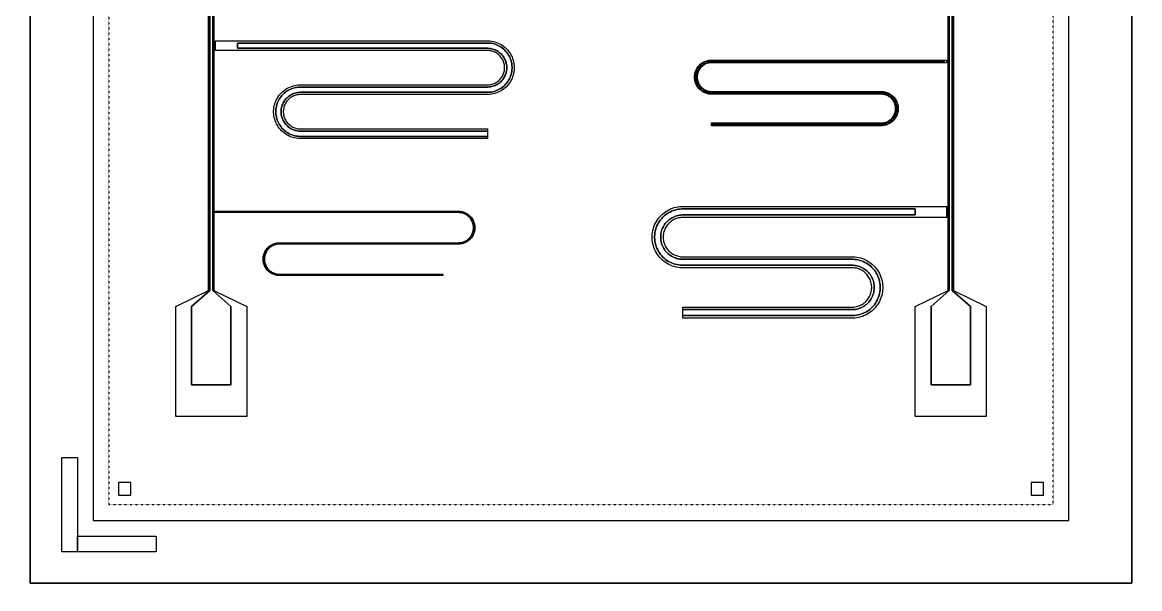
# Model space of a CAD drawing. Extents: x -50000 to 50000, y -50000 to 50000.
# Drawn here: x -14350 to -7250, y -14334 to -10734 of the extents above; entities that cross this region are included whole.
import ezdxf

# ---------------------------------------------------------------- set-up
doc = ezdxf.new("R2010")
doc.units = 0
doc.linetypes.add('DOT', pattern=[0.2, 0, -0.2])
for name, color, linetype in [('DICEGRID', 3, 'CONTINUOUS'), ('FRAME', 8, 'CONTINUOUS'), ('MARKERS', 2, 'CONTINUOUS'), ('XOR', 1, 'CONTINUOUS')]:
    doc.layers.add(name, color=color, linetype=linetype)

# ---------------------------------------------------------------- blocks, each defined once
blk = doc.blocks.new('CHIP_XOR')
at = {"layer": 'chipBorder'}
blk.add_lwpolyline([(0, 0), (0, 7000), (7000, 7000), (7000, 0), (0, 0)], close=True, dxfattribs=at)
at = {"layer": 'DICEGRID'}
blk.add_lwpolyline([(400, 400), (6600, 400), (6600, 6600), (400, 6600)], close=True, dxfattribs=at)
at = {"layer": 'FRAME'}
blk.add_lwpolyline([(0, 0), (7000, 0), (7000, 7000), (0, 7000)], close=True, dxfattribs=at)
at = {"layer": 'FRAME', "linetype": 'DOT'}
blk.add_lwpolyline([(500, 500), (6500, 500), (6500, 6500), (500, 6500)], close=True, dxfattribs=at)
at = {"layer": 'MARKERS'}
for points in [[(560, 560), (640, 560), (640, 640), (560, 640)], [(6360, 560), (6440, 560), (6440, 640), (6360, 640)]]:
    blk.add_lwpolyline(points, close=True, dxfattribs=at)
at = {"layer": 'mask'}
for points in [[(200, 200), (200, 800), (300, 800), (300, 200), (200, 200)], [(300, 200), (300, 300), (800, 300), (800, 200), (300, 200)]]:
    blk.add_lwpolyline(points, close=True, dxfattribs=at)
at = {"layer": 'photolayer'}
for points in [[(5859.56, 5660.652), (5859.56, 1860.652), (5975.5, 1760.652), (5975.5, 1260.652), (5724.5, 1260.652), (5724.5, 1760.652), (5840.44, 1860.652), (5840.44, 5660.652)], [(1159.56, 5660.652), (1159.56, 1860.652), (1275.5, 1760.652), (1275.5, 1260.652), (1024.5, 1260.652), (1024.5, 1260.652), (1024.5, 1760.652), (1140.44, 1860.652), (1140.44, 5660.652)]]:
    blk.add_lwpolyline(points, dxfattribs=at)
for points in [[(1712.635, 2841.065), (1702.803, 2841.684), (1693.03, 2842.919), (1683.354, 2844.764), (1673.812, 2847.214), (1664.443, 2850.258), (1655.284, 2853.885), (1646.371, 2858.079), (1637.739, 2862.825), (1629.421, 2868.103), (1621.452, 2873.893), (1613.861, 2880.172), (1606.68, 2886.916), (1599.937, 2894.097), (1593.658, 2901.687), (1587.868, 2909.657), (1582.589, 2917.974), (1577.844, 2926.606), (1573.649, 2935.52), (1570.023, 2944.679), (1566.979, 2954.047), (1564.529, 2963.589), (1562.683, 2973.265), (1561.449, 2983.038), (1560.83, 2992.87), (1560.83, 3002.721), (1561.449, 3012.552), (1562.683, 3022.325), (1564.529, 3032.002), (1566.979, 3041.543), (1570.023, 3050.912), (1573.649, 3060.071), (1577.844, 3068.984), (1582.589, 3077.617), (1587.868, 3085.934), (1593.658, 3093.904), (1599.937, 3101.494), (1606.68, 3108.675), (1613.861, 3115.418), (1621.452, 3121.697), (1629.421, 3127.488), (1637.739, 3132.766), (1646.371, 3137.512), (1655.284, 3141.706), (1664.443, 3145.332), (1673.812, 3148.376), (1683.354, 3150.826), (1693.03, 3152.672), (1702.803, 3153.907), (1712.635, 3154.525), (2908.885, 3154.525), (2916.618, 3155.012), (2924.305, 3155.983), (2931.915, 3157.435), (2939.42, 3159.361), (2946.788, 3161.756), (2953.992, 3164.608), (2961.002, 3167.907), (2967.792, 3171.639), (2974.334, 3175.791), (2980.602, 3180.345), (2986.572, 3185.283), (2992.219, 3190.587), (2997.523, 3196.235), (3002.462, 3202.205), (3007.016, 3208.473), (3011.167, 3215.015), (3014.9, 3221.804), (3018.199, 3228.815), (3021.051, 3236.018), (3023.445, 3243.387), (3025.372, 3250.892), (3026.824, 3258.502), (3027.795, 3266.189), (3028.281, 3273.921), (3028.281, 3281.669), (3027.795, 3289.402), (3026.824, 3297.089), (3025.372, 3304.699), (3023.445, 3312.204), (3021.051, 3319.572), (3018.199, 3326.776), (3014.9, 3333.786), (3011.167, 3340.576), (3007.016, 3347.118), (3002.462, 3353.386), (2997.523, 3359.355), (2992.219, 3365.003), (2986.572, 3370.307), (2980.602, 3375.246), (2974.334, 3379.8), (2967.792, 3383.951), (2961.002, 3387.684), (2953.992, 3390.983), (2946.788, 3393.835), (2939.42, 3396.229), (2931.915, 3398.156), (2924.305, 3399.608), (2916.618, 3400.579), (2908.885, 3401.065), (1317.56, 3401.065), (1317.56, 3434.525), (2909.937, 3434.525), (2919.768, 3433.907), (2929.541, 3432.672), (2939.218, 3430.826), (2948.759, 3428.376), (2958.128, 3425.332), (2967.287, 3421.706), (2976.2, 3417.512), (2984.833, 3412.766), (2993.15, 3407.488), (3001.12, 3401.697), (3008.71, 3395.418), (3015.891, 3388.675), (3022.634, 3381.494), (3028.913, 3373.904), (3034.704, 3365.934), (3039.982, 3357.617), (3044.728, 3348.984), (3048.922, 3340.071), (3052.548, 3330.912), (3055.592, 3321.543), (3058.042, 3312.002), (3059.888, 3302.325), (3061.123, 3292.552), (3061.741, 3282.721), (3061.741, 3272.87), (3061.123, 3263.038), (3059.888, 3253.265), (3058.042, 3243.589), (3055.592, 3234.047), (3052.548, 3224.679), (3048.922, 3215.52), (3044.728, 3206.606), (3039.982, 3197.974), (3034.704, 3189.657), (3028.913, 3181.687), (3022.634, 3174.097), (3015.891, 3166.916), (3008.71, 3160.172), (3001.12, 3153.893), (2993.15, 3148.103), (2984.833, 3142.825), (2976.2, 3138.079), (2967.287, 3133.885), (2958.128, 3130.258), (2948.759, 3127.214), (2939.218, 3124.764), (2929.541, 3122.919), (2919.768, 3121.684), (2909.937, 3121.065), (1713.686, 3121.065), (1705.954, 3120.579), (1698.267, 3119.608), (1690.656, 3118.156), (1683.152, 3116.229), (1675.783, 3113.835), (1668.579, 3110.983), (1661.569, 3107.684), (1654.779, 3103.951), (1648.238, 3099.8), (1641.97, 3095.246), (1636, 3090.307), (1630.352, 3085.003), (1625.048, 3079.355), (1620.11, 3073.386), (1615.555, 3067.118), (1611.404, 3060.576), (1607.671, 3053.786), (1604.373, 3046.776), (1601.52, 3039.572), (1599.126, 3032.204), (1597.199, 3024.699), (1595.748, 3017.089), (1594.776, 3009.402), (1594.29, 3001.669), (1594.29, 2993.921), (1594.776, 2986.189), (1595.748, 2978.502), (1597.199, 2970.892), (1599.126, 2963.387), (1601.52, 2956.018), (1604.373, 2948.815), (1607.671, 2941.804), (1611.404, 2935.015), (1615.555, 2928.473), (1620.11, 2922.205), (1625.048, 2916.235), (1630.352, 2910.587), (1636, 2905.283), (1641.97, 2900.345), (1648.238, 2895.791), (1654.779, 2891.639), (1661.569, 2887.907), (1668.579, 2884.608), (1675.783, 2881.756), (1683.152, 2879.361), (1690.656, 2877.435), (1698.267, 2875.983), (1705.954, 2875.012), (1713.686, 2874.525), (2905.011, 2874.525), (2905.011, 2841.065), (1712.635, 2841.065)], [(4329.88, 2913.035), (4329.88, 2922.555), (5410.433, 2922.555), (5416.407, 2922.931), (5422.346, 2923.681), (5428.226, 2924.803), (5434.024, 2926.292), (5439.717, 2928.142), (5445.283, 2930.345), (5450.699, 2932.894), (5455.945, 2935.778), (5460.999, 2938.985), (5465.842, 2942.504), (5470.454, 2946.319), (5474.818, 2950.417), (5478.916, 2954.781), (5482.732, 2959.393), (5486.25, 2964.236), (5489.458, 2969.29), (5492.341, 2974.536), (5494.89, 2979.952), (5497.094, 2985.518), (5498.944, 2991.211), (5500.432, 2997.009), (5501.554, 3002.889), (5502.304, 3008.828), (5502.68, 3014.802), (5502.68, 3020.788), (5502.304, 3026.763), (5501.554, 3032.701), (5500.432, 3038.582), (5498.944, 3044.38), (5497.094, 3050.073), (5494.89, 3055.638), (5492.341, 3061.055), (5489.458, 3066.3), (5486.25, 3071.355), (5482.732, 3076.197), (5478.916, 3080.81), (5474.818, 3085.173), (5470.454, 3089.271), (5465.842, 3093.087), (5460.999, 3096.605), (5455.945, 3099.813), (5450.699, 3102.697), (5445.283, 3105.245), (5439.717, 3107.449), (5434.024, 3109.299), (5428.226, 3110.788), (5422.346, 3111.909), (5416.407, 3112.659), (5410.433, 3113.035), (4326.587, 3113.035), (4320.016, 3113.449), (4313.483, 3114.274), (4307.016, 3115.508), (4300.638, 3117.145), (4294.376, 3119.18), (4288.254, 3121.604), (4282.296, 3124.407), (4276.526, 3127.579), (4270.967, 3131.108), (4265.64, 3134.978), (4260.566, 3139.175), (4255.766, 3143.682), (4251.259, 3148.482), (4247.062, 3153.555), (4243.192, 3158.882), (4239.664, 3164.442), (4236.492, 3170.212), (4233.688, 3176.17), (4231.264, 3182.292), (4229.229, 3188.554), (4227.592, 3194.931), (4226.358, 3201.399), (4225.533, 3207.932), (4225.12, 3214.503), (4225.12, 3221.088), (4225.533, 3227.659), (4226.358, 3234.191), (4227.592, 3240.659), (4229.229, 3247.037), (4231.264, 3253.299), (4233.688, 3259.421), (4236.492, 3265.379), (4239.664, 3271.149), (4243.192, 3276.708), (4247.062, 3282.035), (4251.259, 3287.109), (4255.766, 3291.908), (4260.566, 3296.416), (4265.64, 3300.613), (4270.967, 3304.483), (4276.526, 3308.011), (4282.296, 3311.183), (4288.254, 3313.987), (4294.376, 3316.411), (4300.638, 3318.445), (4307.016, 3320.083), (4313.483, 3321.317), (4320.016, 3322.142), (4326.587, 3322.555), (5807.44, 3322.555), (5807.44, 3313.035), (4326.886, 3313.035), (4320.912, 3312.659), (4314.973, 3311.909), (4309.093, 3310.788), (4303.295, 3309.299), (4297.602, 3307.449), (4292.036, 3305.245), (4286.62, 3302.697), (4281.374, 3299.813), (4276.32, 3296.605), (4271.477, 3293.087), (4266.865, 3289.271), (4262.501, 3285.173), (4258.404, 3280.81), (4254.588, 3276.197), (4251.069, 3271.355), (4247.862, 3266.3), (4244.978, 3261.055), (4242.429, 3255.638), (4240.226, 3250.073), (4238.376, 3244.38), (4236.887, 3238.582), (4235.766, 3232.701), (4235.015, 3226.763), (4234.64, 3220.788), (4234.64, 3214.802), (4235.015, 3208.828), (4235.766, 3202.889), (4236.887, 3197.009), (4238.376, 3191.211), (4240.226, 3185.518), (4242.429, 3179.952), (4244.978, 3174.536), (4247.862, 3169.29), (4251.069, 3164.236), (4254.588, 3159.393), (4258.404, 3154.781), (4262.501, 3150.417), (4266.865, 3146.319), (4271.477, 3142.504), (4276.32, 3138.985), (4281.374, 3135.778), (4286.62, 3132.894), (4292.036, 3130.345), (4297.602, 3128.142), (4303.295, 3126.292), (4309.093, 3124.803), (4314.973, 3123.681), (4320.912, 3122.931), (4326.886, 3122.555), (5410.732, 3122.555), (5417.304, 3122.142), (5423.836, 3121.317), (5430.304, 3120.083), (5436.682, 3118.445), (5442.944, 3116.411), (5449.066, 3113.987), (5455.024, 3111.183), (5460.794, 3108.011), (5466.353, 3104.483), (5471.68, 3100.613), (5476.753, 3096.416), (5481.553, 3091.908), (5486.06, 3087.109), (5490.258, 3082.035), (5494.128, 3076.708), (5497.656, 3071.149), (5500.828, 3065.379), (5503.631, 3059.421), (5506.055, 3053.299), (5508.09, 3047.037), (5509.728, 3040.659), (5510.961, 3034.191), (5511.787, 3027.659), (5512.2, 3021.088), (5512.2, 3014.503), (5511.787, 3007.932), (5510.961, 3001.399), (5509.728, 2994.931), (5508.09, 2988.554), (5506.055, 2982.292), (5503.631, 2976.17), (5500.828, 2970.212), (5497.656, 2964.442), (5494.128, 2958.882), (5490.258, 2953.555), (5486.06, 2948.482), (5481.553, 2943.682), (5476.753, 2939.175), (5471.68, 2934.978), (5466.353, 2931.108), (5460.794, 2927.579), (5455.024, 2924.407), (5449.066, 2921.604), (5442.944, 2919.18), (5436.682, 2917.145), (5430.304, 2915.508), (5423.836, 2914.274), (5417.304, 2913.449), (5410.732, 2913.035), (4329.88, 2913.035)], [(1581.103, 1958.272), (1574.68, 1958.677), (1568.296, 1959.483), (1561.975, 1960.689), (1555.743, 1962.289), (1549.623, 1964.278), (1543.64, 1966.646), (1537.818, 1969.386), (1532.179, 1972.486), (1526.745, 1975.934), (1521.54, 1979.716), (1516.581, 1983.818), (1511.891, 1988.223), (1507.486, 1992.914), (1503.384, 1997.872), (1499.602, 2003.078), (1496.154, 2008.511), (1493.054, 2014.15), (1490.314, 2019.972), (1487.945, 2025.955), (1485.957, 2032.075), (1484.356, 2038.308), (1483.151, 2044.629), (1482.344, 2051.013), (1481.94, 2057.435), (1481.94, 2063.87), (1482.344, 2070.292), (1483.151, 2076.676), (1484.356, 2082.997), (1485.957, 2089.23), (1487.945, 2095.35), (1490.314, 2101.333), (1493.054, 2107.155), (1496.154, 2112.794), (1499.602, 2118.227), (1503.384, 2123.433), (1507.486, 2128.391), (1511.891, 2133.082), (1516.581, 2137.487), (1521.54, 2141.588), (1526.745, 2145.371), (1532.179, 2148.819), (1537.818, 2151.919), (1543.64, 2154.659), (1549.623, 2157.027), (1555.743, 2159.016), (1561.975, 2160.616), (1568.296, 2161.822), (1574.68, 2162.628), (1581.103, 2163.032), (2724.282, 2163.032), (2730.405, 2163.418), (2736.492, 2164.187), (2742.519, 2165.336), (2748.462, 2166.862), (2754.298, 2168.758), (2760.003, 2171.017), (2765.554, 2173.629), (2770.931, 2176.585), (2776.111, 2179.873), (2781.075, 2183.479), (2785.803, 2187.39), (2790.276, 2191.591), (2794.476, 2196.063), (2798.387, 2200.791), (2801.993, 2205.755), (2805.281, 2210.935), (2808.237, 2216.312), (2810.849, 2221.864), (2813.108, 2227.569), (2815.004, 2233.404), (2816.53, 2239.347), (2817.68, 2245.374), (2818.449, 2251.461), (2818.834, 2257.585), (2818.834, 2263.72), (2818.449, 2269.844), (2817.68, 2275.931), (2816.53, 2281.958), (2815.004, 2287.901), (2813.108, 2293.736), (2810.849, 2299.441), (2808.237, 2304.993), (2805.281, 2310.37), (2801.993, 2315.55), (2798.387, 2320.514), (2794.476, 2325.242), (2790.276, 2329.714), (2785.803, 2333.914), (2781.075, 2337.825), (2776.111, 2341.432), (2770.931, 2344.72), (2765.554, 2347.675), (2760.003, 2350.288), (2754.298, 2352.547), (2748.462, 2354.443), (2742.519, 2355.968), (2736.492, 2357.118), (2730.405, 2357.887), (2724.282, 2358.272), (1179.56, 2358.272), (1179.56, 2363.032), (2724.431, 2363.032), (2730.853, 2362.628), (2737.237, 2361.822), (2743.558, 2360.616), (2749.791, 2359.016), (2755.911, 2357.027), (2761.894, 2354.659), (2767.716, 2351.919), (2773.355, 2348.819), (2778.788, 2345.371), (2783.994, 2341.588), (2788.952, 2337.487), (2793.643, 2333.082), (2798.048, 2328.391), (2802.15, 2323.433), (2805.932, 2318.227), (2809.38, 2312.794), (2812.48, 2307.155), (2815.22, 2301.333), (2817.589, 2295.35), (2819.577, 2289.23), (2821.178, 2282.997), (2822.383, 2276.676), (2823.19, 2270.292), (2823.594, 2263.87), (2823.594, 2257.435), (2823.19, 2251.013), (2822.383, 2244.629), (2821.178, 2238.308), (2819.577, 2232.075), (2817.589, 2225.955), (2815.22, 2219.972), (2812.48, 2214.15), (2809.38, 2208.511), (2805.932, 2203.078), (2802.15, 2197.872), (2798.048, 2192.914), (2793.643, 2188.223), (2788.952, 2183.818), (2783.994, 2179.716), (2778.788, 2175.934), (2773.355, 2172.486), (2767.716, 2169.386), (2761.894, 2166.646), (2755.911, 2164.278), (2749.791, 2162.289), (2743.558, 2160.689), (2737.237, 2159.483), (2730.853, 2158.677), (2724.431, 2158.272), (1581.252, 2158.272), (1575.129, 2157.887), (1569.041, 2157.118), (1563.014, 2155.968), (1557.071, 2154.443), (1551.236, 2152.547), (1545.531, 2150.288), (1539.98, 2147.675), (1534.603, 2144.72), (1529.422, 2141.432), (1524.458, 2137.825), (1519.731, 2133.914), (1515.258, 2129.714), (1511.058, 2125.242), (1507.147, 2120.514), (1503.541, 2115.55), (1500.253, 2110.37), (1497.297, 2104.993), (1494.685, 2099.441), (1492.426, 2093.736), (1490.53, 2087.901), (1489.004, 2081.958), (1487.854, 2075.931), (1487.085, 2069.844), (1486.7, 2063.72), (1486.7, 2057.585), (1487.085, 2051.461), (1487.854, 2045.374), (1489.004, 2039.347), (1490.53, 2033.404), (1492.426, 2027.569), (1494.685, 2021.864), (1497.297, 2016.312), (1500.253, 2010.935), (1503.541, 2005.755), (1507.147, 2000.791), (1511.058, 1996.063), (1515.258, 1991.591), (1519.731, 1987.39), (1524.458, 1983.479), (1529.422, 1979.873), (1534.603, 1976.585), (1539.98, 1973.629), (1545.531, 1971.017), (1551.236, 1968.758), (1557.071, 1966.862), (1563.014, 1965.336), (1569.041, 1964.187), (1575.129, 1963.418), (1581.252, 1963.032), (2621.214, 1963.032), (2621.214, 1958.272), (1581.103, 1958.272)], [(4147.21, 1701.532), (4147.21, 1739.772), (5226.867, 1739.772), (5235.705, 1740.328), (5244.489, 1741.438), (5253.187, 1743.097), (5261.764, 1745.3), (5270.185, 1748.036), (5278.418, 1751.295), (5286.43, 1755.065), (5294.189, 1759.331), (5301.665, 1764.076), (5308.829, 1769.28), (5315.652, 1774.925), (5322.106, 1780.986), (5328.168, 1787.441), (5333.812, 1794.263), (5339.017, 1801.427), (5343.761, 1808.903), (5348.027, 1816.663), (5351.797, 1824.675), (5355.057, 1832.908), (5357.793, 1841.329), (5359.995, 1849.905), (5361.654, 1858.603), (5362.764, 1867.388), (5363.32, 1876.225), (5363.32, 1885.08), (5362.764, 1893.917), (5361.654, 1902.702), (5359.995, 1911.4), (5357.793, 1919.976), (5355.057, 1928.397), (5351.797, 1936.63), (5348.027, 1944.642), (5343.761, 1952.402), (5339.017, 1959.878), (5333.812, 1967.041), (5328.168, 1973.864), (5322.106, 1980.319), (5315.652, 1986.38), (5308.829, 1992.024), (5301.665, 1997.229), (5294.189, 2001.974), (5286.43, 2006.239), (5278.418, 2010.01), (5270.185, 2013.269), (5261.764, 2016.005), (5253.187, 2018.207), (5244.489, 2019.867), (5235.705, 2020.976), (5226.867, 2021.532), (4141.581, 2021.532), (4130.345, 2022.239), (4119.176, 2023.65), (4108.117, 2025.76), (4097.212, 2028.56), (4086.505, 2032.039), (4076.038, 2036.183), (4065.851, 2040.977), (4055.985, 2046.4), (4046.48, 2052.433), (4037.372, 2059.05), (4028.697, 2066.226), (4020.49, 2073.933), (4012.784, 2082.14), (4005.607, 2090.814), (3998.99, 2099.922), (3992.958, 2109.428), (3987.534, 2119.294), (3982.741, 2129.48), (3978.596, 2139.948), (3975.117, 2150.655), (3972.317, 2161.559), (3970.208, 2172.618), (3968.797, 2183.787), (3968.09, 2195.023), (3968.09, 2206.282), (3968.797, 2217.517), (3970.208, 2228.687), (3972.317, 2239.746), (3975.117, 2250.65), (3978.596, 2261.357), (3982.741, 2271.825), (3987.534, 2282.011), (3992.958, 2291.877), (3998.99, 2301.383), (4005.607, 2310.491), (4012.784, 2319.165), (4020.49, 2327.372), (4028.697, 2335.079), (4037.372, 2342.255), (4046.48, 2348.872), (4055.985, 2354.905), (4065.851, 2360.328), (4076.038, 2365.122), (4086.505, 2369.266), (4097.212, 2372.745), (4108.117, 2375.545), (4119.176, 2377.655), (4130.345, 2379.066), (4141.581, 2379.772), (5622.44, 2379.772), (5622.44, 2341.532), (4142.783, 2341.532), (4133.945, 2340.976), (4125.161, 2339.867), (4116.463, 2338.207), (4107.886, 2336.005), (4099.465, 2333.269), (4091.232, 2330.01), (4083.22, 2326.239), (4075.461, 2321.974), (4067.984, 2317.229), (4060.821, 2312.024), (4053.998, 2306.38), (4047.544, 2300.319), (4041.482, 2293.864), (4035.838, 2287.041), (4030.633, 2279.878), (4025.889, 2272.402), (4021.623, 2264.642), (4017.853, 2256.63), (4014.593, 2248.397), (4011.857, 2239.976), (4009.655, 2231.4), (4007.996, 2222.702), (4006.886, 2213.917), (4006.33, 2205.08), (4006.33, 2196.225), (4006.886, 2187.388), (4007.996, 2178.603), (4009.655, 2169.905), (4011.857, 2161.329), (4014.593, 2152.908), (4017.853, 2144.675), (4021.623, 2136.663), (4025.889, 2128.903), (4030.633, 2121.427), (4035.838, 2114.263), (4041.482, 2107.441), (4047.544, 2100.986), (4053.998, 2094.925), (4060.821, 2089.28), (4067.984, 2084.076), (4075.461, 2079.331), (4083.22, 2075.065), (4091.232, 2071.295), (4099.465, 2068.036), (4107.886, 2065.3), (4116.463, 2063.097), (4125.161, 2061.438), (4133.945, 2060.328), (4142.783, 2059.772), (5228.069, 2059.772), (5239.305, 2059.066), (5250.474, 2057.655), (5261.533, 2055.545), (5272.438, 2052.745), (5283.145, 2049.266), (5293.612, 2045.122), (5303.799, 2040.328), (5313.665, 2034.905), (5323.17, 2028.872), (5332.278, 2022.255), (5340.953, 2015.079), (5349.159, 2007.372), (5356.866, 1999.165), (5364.042, 1990.491), (5370.66, 1981.383), (5376.692, 1971.877), (5382.116, 1962.011), (5386.909, 1951.825), (5391.054, 1941.357), (5394.533, 1930.65), (5397.333, 1919.746), (5399.442, 1908.687), (5400.853, 1897.517), (5401.56, 1886.282), (5401.56, 1875.023), (5400.853, 1863.787), (5399.442, 1852.618), (5397.333, 1841.559), (5394.533, 1830.655), (5391.054, 1819.948), (5386.909, 1809.48), (5382.116, 1799.294), (5376.692, 1789.428), (5370.66, 1779.922), (5364.042, 1770.814), (5356.866, 1762.14), (5349.159, 1753.933), (5340.953, 1746.226), (5332.278, 1739.05), (5323.17, 1732.433), (5313.665, 1726.4), (5303.799, 1720.977), (5293.612, 1716.183), (5283.145, 1712.039), (5272.438, 1708.56), (5261.533, 1705.76), (5250.474, 1703.65), (5239.305, 1702.239), (5228.069, 1701.532), (4147.21, 1701.532)]]:
    blk.add_lwpolyline(points, close=True, dxfattribs=at)
at = {"layer": 'XOR'}
for points in [[(1140.44, 5660.652), (1140.44, 1860.652), (1024.5, 1760.652), (1024.5, 1260.652), (1275.5, 1260.652), (1275.5, 1760.652), (1159.56, 1860.652), (1159.56, 5660.652)], [(5840.44, 5660.652), (5840.44, 1860.652), (5724.5, 1760.652), (5724.5, 1260.652), (5975.5, 1260.652), (5975.5, 1760.652), (5859.56, 1860.652), (5859.56, 5660.652)], [(5867.56, 5664.205), (5867.56, 1860.652), (6075.5, 1760.652), (6075.5, 1060.652), (5624.5, 1060.652), (5624.5, 1760.652), (5832.44, 1860.652), (5832.44, 5663.144)], [(1167.56, 5663.144), (1167.56, 1860.652), (1375.5, 1760.652), (1375.5, 1060.652), (924.5, 1060.652), (924.5, 1060.652), (924.5, 1760.652), (1132.44, 1860.652), (1132.44, 5664.205)]]:
    blk.add_lwpolyline(points, dxfattribs=at)
for points in [[(1712.195, 2827.065), (1701.485, 2827.739), (1690.839, 2829.084), (1680.298, 2831.095), (1669.904, 2833.763), (1659.699, 2837.079), (1649.721, 2841.03), (1640.012, 2845.599), (1630.608, 2850.768), (1621.548, 2856.518), (1612.867, 2862.826), (1604.598, 2869.666), (1596.776, 2877.011), (1589.43, 2884.834), (1582.59, 2893.102), (1576.283, 2901.783), (1570.533, 2910.844), (1565.363, 2920.247), (1560.794, 2929.957), (1556.844, 2939.934), (1553.528, 2950.14), (1550.859, 2960.533), (1548.849, 2971.074), (1547.504, 2981.72), (1546.83, 2992.43), (1546.83, 3003.161), (1547.504, 3013.87), (1548.849, 3024.517), (1550.859, 3035.057), (1553.528, 3045.451), (1556.844, 3055.657), (1560.794, 3065.634), (1565.363, 3075.343), (1570.533, 3084.747), (1576.283, 3093.807), (1582.59, 3102.489), (1589.43, 3110.757), (1596.776, 3118.579), (1604.598, 3125.925), (1612.867, 3132.765), (1621.548, 3139.073), (1630.608, 3144.822), (1640.012, 3149.992), (1649.721, 3154.561), (1659.699, 3158.511), (1669.904, 3161.827), (1680.298, 3164.496), (1690.839, 3166.507), (1701.485, 3167.852), (1712.195, 3168.525), (2908.445, 3168.525), (2915.3, 3168.957), (2922.113, 3169.817), (2928.86, 3171.104), (2935.512, 3172.812), (2942.044, 3174.935), (2948.429, 3177.463), (2954.643, 3180.387), (2960.662, 3183.696), (2966.461, 3187.376), (2972.017, 3191.412), (2977.309, 3195.79), (2982.315, 3200.492), (2987.016, 3205.498), (2991.394, 3210.79), (2995.431, 3216.346), (2999.111, 3222.145), (3002.42, 3228.163), (3005.344, 3234.378), (3007.872, 3240.763), (3009.994, 3247.295), (3011.702, 3253.947), (3012.989, 3260.693), (3013.85, 3267.507), (3014.281, 3274.361), (3014.281, 3281.229), (3013.85, 3288.084), (3012.989, 3294.897), (3011.702, 3301.644), (3009.994, 3308.296), (3007.872, 3314.827), (3005.344, 3321.213), (3002.42, 3327.427), (2999.111, 3333.446), (2995.431, 3339.244), (2991.394, 3344.801), (2987.016, 3350.093), (2982.315, 3355.099), (2977.309, 3359.8), (2972.017, 3364.178), (2966.461, 3368.215), (2960.662, 3371.895), (2954.643, 3375.204), (2948.429, 3378.128), (2942.044, 3380.656), (2935.512, 3382.778), (2928.86, 3384.486), (2922.113, 3385.773), (2915.3, 3386.634), (2908.445, 3387.065), (1177.56, 3387.065), (1177.56, 3448.525), (2910.377, 3448.525), (2921.086, 3447.852), (2931.733, 3446.507), (2942.273, 3444.496), (2952.667, 3441.827), (2962.873, 3438.511), (2972.85, 3434.561), (2982.559, 3429.992), (2991.963, 3424.822), (3001.023, 3419.073), (3009.705, 3412.765), (3017.973, 3405.925), (3025.795, 3398.579), (3033.141, 3390.757), (3039.981, 3382.489), (3046.289, 3373.807), (3052.038, 3364.747), (3057.208, 3355.343), (3061.777, 3345.634), (3065.727, 3335.657), (3069.043, 3325.451), (3071.712, 3315.057), (3073.723, 3304.517), (3075.068, 3293.87), (3075.741, 3283.161), (3075.741, 3272.43), (3075.068, 3261.72), (3073.723, 3251.074), (3071.712, 3240.533), (3069.043, 3230.14), (3065.727, 3219.934), (3061.777, 3209.957), (3057.208, 3200.247), (3052.038, 3190.844), (3046.289, 3181.783), (3039.981, 3173.102), (3033.141, 3164.834), (3025.795, 3157.011), (3017.973, 3149.666), (3009.705, 3142.826), (3001.023, 3136.518), (2991.963, 3130.768), (2982.559, 3125.599), (2972.85, 3121.03), (2962.873, 3117.079), (2952.667, 3113.763), (2942.273, 3111.095), (2931.733, 3109.084), (2921.086, 3107.739), (2910.377, 3107.065), (1714.126, 3107.065), (1707.272, 3106.634), (1700.458, 3105.773), (1693.712, 3104.486), (1687.06, 3102.778), (1680.528, 3100.656), (1674.142, 3098.128), (1667.928, 3095.204), (1661.91, 3091.895), (1656.111, 3088.215), (1650.555, 3084.178), (1645.263, 3079.8), (1640.256, 3075.099), (1635.555, 3070.093), (1631.177, 3064.801), (1627.14, 3059.244), (1623.46, 3053.446), (1620.152, 3047.427), (1617.227, 3041.213), (1614.699, 3034.827), (1612.577, 3028.296), (1610.869, 3021.644), (1609.582, 3014.897), (1608.721, 3008.084), (1608.29, 3001.229), (1608.29, 2994.361), (1608.721, 2987.507), (1609.582, 2980.693), (1610.869, 2973.947), (1612.577, 2967.295), (1614.699, 2960.763), (1617.227, 2954.378), (1620.152, 2948.163), (1623.46, 2942.145), (1627.14, 2936.346), (1631.177, 2930.79), (1635.555, 2925.498), (1640.256, 2920.492), (1645.263, 2915.79), (1650.555, 2911.412), (1656.111, 2907.376), (1661.91, 2903.696), (1667.928, 2900.387), (1674.142, 2897.463), (1680.528, 2894.935), (1687.06, 2892.812), (1693.712, 2891.104), (1700.458, 2889.817), (1707.272, 2888.957), (1714.126, 2888.525), (2905.011, 2888.525), (2905.011, 2874.525), (1713.686, 2874.525), (1705.954, 2875.012), (1698.267, 2875.983), (1690.656, 2877.435), (1683.152, 2879.361), (1675.783, 2881.756), (1668.579, 2884.608), (1661.569, 2887.907), (1654.779, 2891.639), (1648.238, 2895.791), (1641.97, 2900.345), (1636, 2905.283), (1630.352, 2910.587), (1625.048, 2916.235), (1620.11, 2922.205), (1615.555, 2928.473), (1611.404, 2935.015), (1607.671, 2941.804), (1604.373, 2948.815), (1601.52, 2956.018), (1599.126, 2963.387), (1597.199, 2970.892), (1595.748, 2978.502), (1594.776, 2986.189), (1594.29, 2993.921), (1594.29, 3001.669), (1594.776, 3009.402), (1595.748, 3017.089), (1597.199, 3024.699), (1599.126, 3032.204), (1601.52, 3039.572), (1604.373, 3046.776), (1607.671, 3053.786), (1611.404, 3060.576), (1615.555, 3067.118), (1620.11, 3073.386), (1625.048, 3079.355), (1630.352, 3085.003), (1636, 3090.307), (1641.97, 3095.246), (1648.238, 3099.8), (1654.779, 3103.951), (1661.569, 3107.684), (1668.579, 3110.983), (1675.783, 3113.835), (1683.152, 3116.229), (1690.656, 3118.156), (1698.267, 3119.608), (1705.954, 3120.579), (1713.686, 3121.065), (2909.937, 3121.065), (2919.768, 3121.684), (2929.541, 3122.919), (2939.218, 3124.764), (2948.759, 3127.214), (2958.128, 3130.258), (2967.287, 3133.885), (2976.2, 3138.079), (2984.833, 3142.825), (2993.15, 3148.103), (3001.12, 3153.893), (3008.71, 3160.172), (3015.891, 3166.916), (3022.634, 3174.097), (3028.913, 3181.687), (3034.704, 3189.657), (3039.982, 3197.974), (3044.728, 3206.606), (3048.922, 3215.52), (3052.548, 3224.679), (3055.592, 3234.047), (3058.042, 3243.589), (3059.888, 3253.265), (3061.123, 3263.038), (3061.741, 3272.87), (3061.741, 3282.721), (3061.123, 3292.552), (3059.888, 3302.325), (3058.042, 3312.002), (3055.592, 3321.543), (3052.548, 3330.912), (3048.922, 3340.071), (3044.728, 3348.984), (3039.982, 3357.617), (3034.704, 3365.934), (3028.913, 3373.904), (3022.634, 3381.494), (3015.891, 3388.675), (3008.71, 3395.418), (3001.12, 3401.697), (2993.15, 3407.488), (2984.833, 3412.766), (2976.2, 3417.512), (2967.287, 3421.706), (2958.128, 3425.332), (2948.759, 3428.376), (2939.218, 3430.826), (2929.541, 3432.672), (2919.768, 3433.907), (2909.937, 3434.525), (1317.56, 3434.525), (1317.56, 3401.065), (2908.885, 3401.065), (2916.618, 3400.579), (2924.305, 3399.608), (2931.915, 3398.156), (2939.42, 3396.229), (2946.788, 3393.835), (2953.992, 3390.983), (2961.002, 3387.684), (2967.792, 3383.951), (2974.334, 3379.8), (2980.602, 3375.246), (2986.572, 3370.307), (2992.219, 3365.003), (2997.523, 3359.355), (3002.462, 3353.386), (3007.016, 3347.118), (3011.167, 3340.576), (3014.9, 3333.786), (3018.199, 3326.776), (3021.051, 3319.572), (3023.445, 3312.204), (3025.372, 3304.699), (3026.824, 3297.089), (3027.795, 3289.402), (3028.281, 3281.669), (3028.281, 3273.921), (3027.795, 3266.189), (3026.824, 3258.502), (3025.372, 3250.892), (3023.445, 3243.387), (3021.051, 3236.018), (3018.199, 3228.815), (3014.9, 3221.804), (3011.167, 3215.015), (3007.016, 3208.473), (3002.462, 3202.205), (2997.523, 3196.235), (2992.219, 3190.587), (2986.572, 3185.283), (2980.602, 3180.345), (2974.334, 3175.791), (2967.792, 3171.639), (2961.002, 3167.907), (2953.992, 3164.608), (2946.788, 3161.756), (2939.42, 3159.361), (2931.915, 3157.435), (2924.305, 3155.983), (2916.618, 3155.012), (2908.885, 3154.525), (1712.635, 3154.525), (1702.803, 3153.907), (1693.03, 3152.672), (1683.354, 3150.826), (1673.812, 3148.376), (1664.443, 3145.332), (1655.284, 3141.706), (1646.371, 3137.512), (1637.739, 3132.766), (1629.421, 3127.488), (1621.452, 3121.697), (1613.861, 3115.418), (1606.68, 3108.675), (1599.937, 3101.494), (1593.658, 3093.904), (1587.868, 3085.934), (1582.589, 3077.617), (1577.844, 3068.984), (1573.649, 3060.071), (1570.023, 3050.912), (1566.979, 3041.543), (1564.529, 3032.002), (1562.683, 3022.325), (1561.449, 3012.552), (1560.83, 3002.721), (1560.83, 2992.87), (1561.449, 2983.038), (1562.683, 2973.265), (1564.529, 2963.589), (1566.979, 2954.047), (1570.023, 2944.679), (1573.649, 2935.52), (1577.844, 2926.606), (1582.589, 2917.974), (1587.868, 2909.657), (1593.658, 2901.687), (1599.937, 2894.097), (1606.68, 2886.916), (1613.861, 2880.172), (1621.452, 2873.893), (1629.421, 2868.103), (1637.739, 2862.825), (1646.371, 2858.079), (1655.284, 2853.885), (1664.443, 2850.258), (1673.812, 2847.214), (1683.354, 2844.764), (1693.03, 2842.919), (1702.803, 2841.684), (1712.635, 2841.065), (2905.011, 2841.065), (2905.011, 2827.065), (1712.195, 2827.065)], [(4329.88, 2909.035), (4329.88, 2913.035), (5410.732, 2913.035), (5417.304, 2913.449), (5423.836, 2914.274), (5430.304, 2915.508), (5436.682, 2917.145), (5442.944, 2919.18), (5449.066, 2921.604), (5455.024, 2924.407), (5460.794, 2927.579), (5466.353, 2931.108), (5471.68, 2934.978), (5476.753, 2939.175), (5481.553, 2943.682), (5486.06, 2948.482), (5490.258, 2953.555), (5494.128, 2958.882), (5497.656, 2964.442), (5500.828, 2970.212), (5503.631, 2976.17), (5506.055, 2982.292), (5508.09, 2988.554), (5509.728, 2994.931), (5510.961, 3001.399), (5511.787, 3007.932), (5512.2, 3014.503), (5512.2, 3021.088), (5511.787, 3027.659), (5510.961, 3034.191), (5509.728, 3040.659), (5508.09, 3047.037), (5506.055, 3053.299), (5503.631, 3059.421), (5500.828, 3065.379), (5497.656, 3071.149), (5494.128, 3076.708), (5490.258, 3082.035), (5486.06, 3087.109), (5481.553, 3091.908), (5476.753, 3096.416), (5471.68, 3100.613), (5466.353, 3104.483), (5460.794, 3108.011), (5455.024, 3111.183), (5449.066, 3113.987), (5442.944, 3116.411), (5436.682, 3118.445), (5430.304, 3120.083), (5423.836, 3121.317), (5417.304, 3122.142), (5410.732, 3122.555), (4326.886, 3122.555), (4320.912, 3122.931), (4314.973, 3123.681), (4309.093, 3124.803), (4303.295, 3126.292), (4297.602, 3128.142), (4292.036, 3130.345), (4286.62, 3132.894), (4281.374, 3135.778), (4276.32, 3138.985), (4271.477, 3142.504), (4266.865, 3146.319), (4262.501, 3150.417), (4258.404, 3154.781), (4254.588, 3159.393), (4251.069, 3164.236), (4247.862, 3169.29), (4244.978, 3174.536), (4242.429, 3179.952), (4240.226, 3185.518), (4238.376, 3191.211), (4236.887, 3197.009), (4235.766, 3202.889), (4235.015, 3208.828), (4234.64, 3214.802), (4234.64, 3220.788), (4235.015, 3226.763), (4235.766, 3232.701), (4236.887, 3238.582), (4238.376, 3244.38), (4240.226, 3250.073), (4242.429, 3255.638), (4244.978, 3261.055), (4247.862, 3266.3), (4251.069, 3271.355), (4254.588, 3276.197), (4258.404, 3280.81), (4262.501, 3285.173), (4266.865, 3289.271), (4271.477, 3293.087), (4276.32, 3296.605), (4281.374, 3299.813), (4286.62, 3302.697), (4292.036, 3305.245), (4297.602, 3307.449), (4303.295, 3309.299), (4309.093, 3310.788), (4314.973, 3311.909), (4320.912, 3312.659), (4326.886, 3313.035), (5807.44, 3313.035), (5807.44, 3322.555), (4326.587, 3322.555), (4320.016, 3322.142), (4313.483, 3321.317), (4307.016, 3320.083), (4300.638, 3318.445), (4294.376, 3316.411), (4288.254, 3313.987), (4282.296, 3311.183), (4276.526, 3308.011), (4270.967, 3304.483), (4265.64, 3300.613), (4260.566, 3296.416), (4255.766, 3291.908), (4251.259, 3287.109), (4247.062, 3282.035), (4243.192, 3276.708), (4239.664, 3271.149), (4236.492, 3265.379), (4233.688, 3259.421), (4231.264, 3253.299), (4229.229, 3247.037), (4227.592, 3240.659), (4226.358, 3234.191), (4225.533, 3227.659), (4225.12, 3221.088), (4225.12, 3214.503), (4225.533, 3207.932), (4226.358, 3201.399), (4227.592, 3194.931), (4229.229, 3188.554), (4231.264, 3182.292), (4233.688, 3176.17), (4236.492, 3170.212), (4239.664, 3164.442), (4243.192, 3158.882), (4247.062, 3153.555), (4251.259, 3148.482), (4255.766, 3143.682), (4260.566, 3139.175), (4265.64, 3134.978), (4270.967, 3131.108), (4276.526, 3127.579), (4282.296, 3124.407), (4288.254, 3121.604), (4294.376, 3119.18), (4300.638, 3117.145), (4307.016, 3115.508), (4313.483, 3114.274), (4320.016, 3113.449), (4326.587, 3113.035), (5410.433, 3113.035), (5416.407, 3112.659), (5422.346, 3111.909), (5428.226, 3110.788), (5434.024, 3109.299), (5439.717, 3107.449), (5445.283, 3105.245), (5450.699, 3102.697), (5455.945, 3099.813), (5460.999, 3096.605), (5465.842, 3093.087), (5470.454, 3089.271), (5474.818, 3085.173), (5478.916, 3080.81), (5482.732, 3076.197), (5486.25, 3071.355), (5489.458, 3066.3), (5492.341, 3061.055), (5494.89, 3055.638), (5497.094, 3050.073), (5498.944, 3044.38), (5500.432, 3038.582), (5501.554, 3032.701), (5502.304, 3026.763), (5502.68, 3020.788), (5502.68, 3014.802), (5502.304, 3008.828), (5501.554, 3002.889), (5500.432, 2997.009), (5498.944, 2991.211), (5497.094, 2985.518), (5494.89, 2979.952), (5492.341, 2974.536), (5489.458, 2969.29), (5486.25, 2964.236), (5482.732, 2959.393), (5478.916, 2954.781), (5474.818, 2950.417), (5470.454, 2946.319), (5465.842, 2942.504), (5460.999, 2938.985), (5455.945, 2935.778), (5450.699, 2932.894), (5445.283, 2930.345), (5439.717, 2928.142), (5434.024, 2926.292), (5428.226, 2924.803), (5422.346, 2923.681), (5416.407, 2922.931), (5410.433, 2922.555), (4329.88, 2922.555), (4329.88, 2926.555), (5410.307, 2926.555), (5416.031, 2926.915), (5421.72, 2927.634), (5427.353, 2928.709), (5432.908, 2930.135), (5438.362, 2931.907), (5443.694, 2934.018), (5448.883, 2936.46), (5453.908, 2939.222), (5458.75, 2942.295), (5463.389, 2945.666), (5467.808, 2949.321), (5471.988, 2953.247), (5475.914, 2957.427), (5479.569, 2961.846), (5482.94, 2966.486), (5486.013, 2971.327), (5488.776, 2976.353), (5491.217, 2981.542), (5493.328, 2986.874), (5495.1, 2992.328), (5496.527, 2997.882), (5497.601, 3003.515), (5498.32, 3009.205), (5498.68, 3014.928), (5498.68, 3020.663), (5498.32, 3026.386), (5497.601, 3032.075), (5496.527, 3037.709), (5495.1, 3043.263), (5493.328, 3048.717), (5491.217, 3054.049), (5488.776, 3059.238), (5486.013, 3064.263), (5482.94, 3069.105), (5479.569, 3073.745), (5475.914, 3078.163), (5471.988, 3082.344), (5467.808, 3086.269), (5463.389, 3089.925), (5458.75, 3093.295), (5453.908, 3096.368), (5448.883, 3099.131), (5443.694, 3101.573), (5438.362, 3103.684), (5432.908, 3105.456), (5427.353, 3106.882), (5421.72, 3107.956), (5416.031, 3108.675), (5410.307, 3109.035), (4326.462, 3109.035), (4319.639, 3109.465), (4312.857, 3110.321), (4306.143, 3111.602), (4299.521, 3113.302), (4293.02, 3115.415), (4286.664, 3117.931), (4280.479, 3120.842), (4274.489, 3124.135), (4268.717, 3127.798), (4263.187, 3131.816), (4257.92, 3136.173), (4252.937, 3140.852), (4248.257, 3145.836), (4243.9, 3151.103), (4239.882, 3156.633), (4236.219, 3162.405), (4232.926, 3168.395), (4230.015, 3174.58), (4227.499, 3180.936), (4225.386, 3187.437), (4223.686, 3194.058), (4222.405, 3200.773), (4221.549, 3207.555), (4221.12, 3214.377), (4221.12, 3221.213), (4221.549, 3228.036), (4222.405, 3234.818), (4223.686, 3241.532), (4225.386, 3248.153), (4227.499, 3254.655), (4230.015, 3261.01), (4232.926, 3267.196), (4236.219, 3273.186), (4239.882, 3278.958), (4243.9, 3284.488), (4248.257, 3289.755), (4252.937, 3294.738), (4257.92, 3299.418), (4263.187, 3303.775), (4268.717, 3307.793), (4274.489, 3311.456), (4280.479, 3314.749), (4286.664, 3317.66), (4293.02, 3320.176), (4299.521, 3322.288), (4306.143, 3323.988), (4312.857, 3325.269), (4319.639, 3326.126), (4326.462, 3326.555), (5822.44, 3326.555), (5822.44, 3309.035), (4327.012, 3309.035), (4321.289, 3308.675), (4315.599, 3307.956), (4309.966, 3306.882), (4304.412, 3305.456), (4298.958, 3303.684), (4293.626, 3301.573), (4288.437, 3299.131), (4283.412, 3296.368), (4278.57, 3293.295), (4273.93, 3289.925), (4269.512, 3286.269), (4265.331, 3282.344), (4261.406, 3278.163), (4257.75, 3273.745), (4254.379, 3269.105), (4251.307, 3264.263), (4248.544, 3259.238), (4246.102, 3254.049), (4243.991, 3248.717), (4242.219, 3243.263), (4240.793, 3237.709), (4239.718, 3232.075), (4239, 3226.386), (4238.64, 3220.663), (4238.64, 3214.928), (4239, 3209.205), (4239.718, 3203.515), (4240.793, 3197.882), (4242.219, 3192.328), (4243.991, 3186.874), (4246.102, 3181.542), (4248.544, 3176.353), (4251.307, 3171.327), (4254.379, 3166.486), (4257.75, 3161.846), (4261.406, 3157.427), (4265.331, 3153.247), (4269.512, 3149.321), (4273.93, 3145.666), (4278.57, 3142.295), (4283.412, 3139.222), (4288.437, 3136.46), (4293.626, 3134.018), (4298.958, 3131.907), (4304.412, 3130.135), (4309.966, 3128.709), (4315.599, 3127.634), (4321.289, 3126.915), (4327.012, 3126.555), (5410.858, 3126.555), (5417.68, 3126.126), (5424.462, 3125.269), (5431.177, 3123.988), (5437.798, 3122.288), (5444.299, 3120.176), (5450.655, 3117.66), (5456.84, 3114.749), (5462.831, 3111.456), (5468.602, 3107.793), (5474.133, 3103.775), (5479.4, 3099.418), (5484.383, 3094.738), (5489.062, 3089.755), (5493.42, 3084.488), (5497.438, 3078.958), (5501.101, 3073.186), (5504.394, 3067.196), (5507.304, 3061.01), (5509.821, 3054.655), (5511.933, 3048.153), (5513.633, 3041.532), (5514.914, 3034.818), (5515.771, 3028.036), (5516.2, 3021.213), (5516.2, 3014.377), (5515.771, 3007.555), (5514.914, 3000.773), (5513.633, 2994.058), (5511.933, 2987.437), (5509.821, 2980.936), (5507.304, 2974.58), (5504.394, 2968.395), (5501.101, 2962.405), (5497.438, 2956.633), (5493.42, 2951.103), (5489.062, 2945.836), (5484.383, 2940.852), (5479.4, 2936.173), (5474.133, 2931.816), (5468.602, 2927.798), (5462.831, 2924.135), (5456.84, 2920.842), (5450.655, 2917.931), (5444.299, 2915.415), (5437.798, 2913.302), (5431.177, 2911.602), (5424.462, 2910.321), (5417.68, 2909.465), (5410.858, 2909.035), (4329.88, 2909.035)], [(1581.04, 1956.272), (1574.492, 1956.684), (1567.983, 1957.507), (1561.539, 1958.736), (1555.185, 1960.368), (1548.945, 1962.395), (1542.845, 1964.81), (1536.909, 1967.603), (1531.16, 1970.764), (1525.621, 1974.279), (1520.313, 1978.135), (1515.258, 1982.317), (1510.476, 1986.808), (1505.985, 1991.591), (1501.803, 1996.646), (1497.947, 2001.953), (1494.431, 2007.492), (1491.271, 2013.242), (1488.477, 2019.178), (1486.062, 2025.278), (1484.035, 2031.517), (1482.404, 2037.871), (1481.174, 2044.316), (1480.352, 2050.825), (1479.94, 2057.372), (1479.94, 2063.933), (1480.352, 2070.48), (1481.174, 2076.989), (1482.404, 2083.433), (1484.035, 2089.788), (1486.062, 2096.027), (1488.477, 2102.127), (1491.271, 2108.063), (1494.431, 2113.812), (1497.947, 2119.352), (1501.803, 2124.659), (1505.985, 2129.714), (1510.476, 2134.497), (1515.258, 2138.988), (1520.313, 2143.17), (1525.621, 2147.026), (1531.16, 2150.541), (1536.909, 2153.702), (1542.845, 2156.495), (1548.945, 2158.91), (1555.185, 2160.937), (1561.539, 2162.569), (1567.983, 2163.798), (1574.492, 2164.621), (1581.04, 2165.032), (2724.219, 2165.032), (2730.217, 2165.41), (2736.179, 2166.163), (2742.083, 2167.289), (2747.904, 2168.784), (2753.62, 2170.641), (2759.208, 2172.853), (2764.646, 2175.412), (2769.912, 2178.308), (2774.987, 2181.528), (2779.849, 2185.061), (2784.48, 2188.891), (2788.861, 2193.006), (2792.975, 2197.387), (2796.806, 2202.017), (2800.338, 2206.88), (2803.559, 2211.954), (2806.454, 2217.22), (2809.013, 2222.658), (2811.225, 2228.246), (2813.082, 2233.962), (2814.577, 2239.783), (2815.703, 2245.687), (2816.456, 2251.649), (2816.834, 2257.647), (2816.834, 2263.657), (2816.456, 2269.656), (2815.703, 2275.618), (2814.577, 2281.522), (2813.082, 2287.343), (2811.225, 2293.059), (2809.013, 2298.646), (2806.454, 2304.084), (2803.559, 2309.351), (2800.338, 2314.425), (2796.806, 2319.288), (2792.975, 2323.918), (2788.861, 2328.299), (2784.48, 2332.413), (2779.849, 2336.244), (2774.987, 2339.777), (2769.912, 2342.997), (2764.646, 2345.893), (2759.208, 2348.451), (2753.62, 2350.664), (2747.904, 2352.521), (2742.083, 2354.016), (2736.179, 2355.142), (2730.217, 2355.895), (2724.219, 2356.272), (1177.56, 2356.272), (1177.56, 2365.032), (2724.494, 2365.032), (2731.042, 2364.621), (2737.551, 2363.798), (2743.995, 2362.569), (2750.349, 2360.937), (2756.589, 2358.91), (2762.689, 2356.495), (2768.625, 2353.702), (2774.374, 2350.541), (2779.913, 2347.026), (2785.221, 2343.17), (2790.276, 2338.988), (2795.058, 2334.497), (2799.549, 2329.714), (2803.731, 2324.659), (2807.587, 2319.352), (2811.102, 2313.812), (2814.263, 2308.063), (2817.056, 2302.127), (2819.471, 2296.027), (2821.499, 2289.788), (2823.13, 2283.433), (2824.36, 2276.989), (2825.182, 2270.48), (2825.594, 2263.933), (2825.594, 2257.372), (2825.182, 2250.825), (2824.36, 2244.316), (2823.13, 2237.871), (2821.499, 2231.517), (2819.471, 2225.278), (2817.056, 2219.178), (2814.263, 2213.242), (2811.102, 2207.492), (2807.587, 2201.953), (2803.731, 2196.646), (2799.549, 2191.591), (2795.058, 2186.808), (2790.276, 2182.317), (2785.221, 2178.135), (2779.913, 2174.279), (2774.374, 2170.764), (2768.625, 2167.603), (2762.689, 2164.81), (2756.589, 2162.395), (2750.349, 2160.368), (2743.995, 2158.736), (2737.551, 2157.507), (2731.042, 2156.684), (2724.494, 2156.272), (1581.315, 2156.272), (1575.317, 2155.895), (1569.354, 2155.142), (1563.451, 2154.016), (1557.63, 2152.521), (1551.914, 2150.664), (1546.326, 2148.451), (1540.888, 2145.893), (1535.621, 2142.997), (1530.547, 2139.777), (1525.685, 2136.244), (1521.054, 2132.413), (1516.673, 2128.299), (1512.559, 2123.918), (1508.728, 2119.288), (1505.196, 2114.425), (1501.975, 2109.351), (1499.08, 2104.084), (1496.521, 2098.646), (1494.309, 2093.059), (1492.451, 2087.343), (1490.957, 2081.522), (1489.831, 2075.618), (1489.077, 2069.656), (1488.7, 2063.657), (1488.7, 2057.647), (1489.077, 2051.649), (1489.831, 2045.687), (1490.957, 2039.783), (1492.451, 2033.962), (1494.309, 2028.246), (1496.521, 2022.658), (1499.08, 2017.22), (1501.975, 2011.954), (1505.196, 2006.88), (1508.728, 2002.017), (1512.559, 1997.387), (1516.673, 1993.006), (1521.054, 1988.891), (1525.685, 1985.061), (1530.547, 1981.528), (1535.621, 1978.308), (1540.888, 1975.412), (1546.326, 1972.853), (1551.914, 1970.641), (1557.63, 1968.784), (1563.451, 1967.289), (1569.354, 1966.163), (1575.317, 1965.41), (1581.315, 1965.032), (2621.214, 1965.032), (2621.214, 1963.032), (1581.252, 1963.032), (1575.129, 1963.418), (1569.041, 1964.187), (1563.014, 1965.336), (1557.071, 1966.862), (1551.236, 1968.758), (1545.531, 1971.017), (1539.98, 1973.629), (1534.603, 1976.585), (1529.422, 1979.873), (1524.458, 1983.479), (1519.731, 1987.39), (1515.258, 1991.591), (1511.058, 1996.063), (1507.147, 2000.791), (1503.541, 2005.755), (1500.253, 2010.935), (1497.297, 2016.312), (1494.685, 2021.864), (1492.426, 2027.569), (1490.53, 2033.404), (1489.004, 2039.347), (1487.854, 2045.374), (1487.085, 2051.461), (1486.7, 2057.585), (1486.7, 2063.72), (1487.085, 2069.844), (1487.854, 2075.931), (1489.004, 2081.958), (1490.53, 2087.901), (1492.426, 2093.736), (1494.685, 2099.441), (1497.297, 2104.993), (1500.253, 2110.37), (1503.541, 2115.55), (1507.147, 2120.514), (1511.058, 2125.242), (1515.258, 2129.714), (1519.731, 2133.914), (1524.458, 2137.825), (1529.422, 2141.432), (1534.603, 2144.72), (1539.98, 2147.675), (1545.531, 2150.288), (1551.236, 2152.547), (1557.071, 2154.443), (1563.014, 2155.968), (1569.041, 2157.118), (1575.129, 2157.887), (1581.252, 2158.272), (2724.431, 2158.272), (2730.853, 2158.677), (2737.237, 2159.483), (2743.558, 2160.689), (2749.791, 2162.289), (2755.911, 2164.278), (2761.894, 2166.646), (2767.716, 2169.386), (2773.355, 2172.486), (2778.788, 2175.934), (2783.994, 2179.716), (2788.952, 2183.818), (2793.643, 2188.223), (2798.048, 2192.914), (2802.15, 2197.872), (2805.932, 2203.078), (2809.38, 2208.511), (2812.48, 2214.15), (2815.22, 2219.972), (2817.589, 2225.955), (2819.577, 2232.075), (2821.178, 2238.308), (2822.383, 2244.629), (2823.19, 2251.013), (2823.594, 2257.435), (2823.594, 2263.87), (2823.19, 2270.292), (2822.383, 2276.676), (2821.178, 2282.997), (2819.577, 2289.23), (2817.589, 2295.35), (2815.22, 2301.333), (2812.48, 2307.155), (2809.38, 2312.794), (2805.932, 2318.227), (2802.15, 2323.433), (2798.048, 2328.391), (2793.643, 2333.082), (2788.952, 2337.487), (2783.994, 2341.588), (2778.788, 2345.371), (2773.355, 2348.819), (2767.716, 2351.919), (2761.894, 2354.659), (2755.911, 2357.027), (2749.791, 2359.016), (2743.558, 2360.616), (2737.237, 2361.822), (2730.853, 2362.628), (2724.431, 2363.032), (1179.56, 2363.032), (1179.56, 2358.272), (2724.282, 2358.272), (2730.405, 2357.887), (2736.492, 2357.118), (2742.519, 2355.968), (2748.462, 2354.443), (2754.298, 2352.547), (2760.003, 2350.288), (2765.554, 2347.675), (2770.931, 2344.72), (2776.111, 2341.432), (2781.075, 2337.825), (2785.803, 2333.914), (2790.276, 2329.714), (2794.476, 2325.242), (2798.387, 2320.514), (2801.993, 2315.55), (2805.281, 2310.37), (2808.237, 2304.993), (2810.849, 2299.441), (2813.108, 2293.736), (2815.004, 2287.901), (2816.53, 2281.958), (2817.68, 2275.931), (2818.449, 2269.844), (2818.834, 2263.72), (2818.834, 2257.585), (2818.449, 2251.461), (2817.68, 2245.374), (2816.53, 2239.347), (2815.004, 2233.404), (2813.108, 2227.569), (2810.849, 2221.864), (2808.237, 2216.312), (2805.281, 2210.935), (2801.993, 2205.755), (2798.387, 2200.791), (2794.476, 2196.063), (2790.276, 2191.591), (2785.803, 2187.39), (2781.075, 2183.479), (2776.111, 2179.873), (2770.931, 2176.585), (2765.554, 2173.629), (2760.003, 2171.017), (2754.298, 2168.758), (2748.462, 2166.862), (2742.519, 2165.336), (2736.492, 2164.187), (2730.405, 2163.418), (2724.282, 2163.032), (1581.103, 2163.032), (1574.68, 2162.628), (1568.296, 2161.822), (1561.975, 2160.616), (1555.743, 2159.016), (1549.623, 2157.027), (1543.64, 2154.659), (1537.818, 2151.919), (1532.179, 2148.819), (1526.745, 2145.371), (1521.54, 2141.588), (1516.581, 2137.487), (1511.891, 2133.082), (1507.486, 2128.391), (1503.384, 2123.433), (1499.602, 2118.227), (1496.154, 2112.794), (1493.054, 2107.155), (1490.314, 2101.333), (1487.945, 2095.35), (1485.957, 2089.23), (1484.356, 2082.997), (1483.151, 2076.676), (1482.344, 2070.292), (1481.94, 2063.87), (1481.94, 2057.435), (1482.344, 2051.013), (1483.151, 2044.629), (1484.356, 2038.308), (1485.957, 2032.075), (1487.945, 2025.955), (1490.314, 2019.972), (1493.054, 2014.15), (1496.154, 2008.511), (1499.602, 2003.078), (1503.384, 1997.872), (1507.486, 1992.914), (1511.891, 1988.223), (1516.581, 1983.818), (1521.54, 1979.716), (1526.745, 1975.934), (1532.179, 1972.486), (1537.818, 1969.386), (1543.64, 1966.646), (1549.623, 1964.278), (1555.743, 1962.289), (1561.975, 1960.689), (1568.296, 1959.483), (1574.68, 1958.677), (1581.103, 1958.272), (2621.214, 1958.272), (2621.214, 1956.272), (1581.04, 1956.272)], [(4147.21, 1685.532), (4147.21, 1701.532), (5228.069, 1701.532), (5239.305, 1702.239), (5250.474, 1703.65), (5261.533, 1705.76), (5272.438, 1708.56), (5283.145, 1712.039), (5293.612, 1716.183), (5303.799, 1720.977), (5313.665, 1726.4), (5323.17, 1732.433), (5332.278, 1739.05), (5340.953, 1746.226), (5349.159, 1753.933), (5356.866, 1762.14), (5364.042, 1770.814), (5370.66, 1779.922), (5376.692, 1789.428), (5382.116, 1799.294), (5386.909, 1809.48), (5391.054, 1819.948), (5394.533, 1830.655), (5397.333, 1841.559), (5399.442, 1852.618), (5400.853, 1863.787), (5401.56, 1875.023), (5401.56, 1886.282), (5400.853, 1897.517), (5399.442, 1908.687), (5397.333, 1919.746), (5394.533, 1930.65), (5391.054, 1941.357), (5386.909, 1951.825), (5382.116, 1962.011), (5376.692, 1971.877), (5370.66, 1981.383), (5364.042, 1990.491), (5356.866, 1999.165), (5349.159, 2007.372), (5340.953, 2015.079), (5332.278, 2022.255), (5323.17, 2028.872), (5313.665, 2034.905), (5303.799, 2040.328), (5293.612, 2045.122), (5283.145, 2049.266), (5272.438, 2052.745), (5261.533, 2055.545), (5250.474, 2057.655), (5239.305, 2059.066), (5228.069, 2059.772), (4142.783, 2059.772), (4133.945, 2060.328), (4125.161, 2061.438), (4116.463, 2063.097), (4107.886, 2065.3), (4099.465, 2068.036), (4091.232, 2071.295), (4083.22, 2075.065), (4075.461, 2079.331), (4067.984, 2084.076), (4060.821, 2089.28), (4053.998, 2094.925), (4047.544, 2100.986), (4041.482, 2107.441), (4035.838, 2114.263), (4030.633, 2121.427), (4025.889, 2128.903), (4021.623, 2136.663), (4017.853, 2144.675), (4014.593, 2152.908), (4011.857, 2161.329), (4009.655, 2169.905), (4007.996, 2178.603), (4006.886, 2187.388), (4006.33, 2196.225), (4006.33, 2205.08), (4006.886, 2213.917), (4007.996, 2222.702), (4009.655, 2231.4), (4011.857, 2239.976), (4014.593, 2248.397), (4017.853, 2256.63), (4021.623, 2264.642), (4025.889, 2272.402), (4030.633, 2279.878), (4035.838, 2287.041), (4041.482, 2293.864), (4047.544, 2300.319), (4053.998, 2306.38), (4060.821, 2312.024), (4067.984, 2317.229), (4075.461, 2321.974), (4083.22, 2326.239), (4091.232, 2330.01), (4099.465, 2333.269), (4107.886, 2336.005), (4116.463, 2338.207), (4125.161, 2339.867), (4133.945, 2340.976), (4142.783, 2341.532), (5622.44, 2341.532), (5622.44, 2379.772), (4141.581, 2379.772), (4130.345, 2379.066), (4119.176, 2377.655), (4108.117, 2375.545), (4097.212, 2372.745), (4086.505, 2369.266), (4076.038, 2365.122), (4065.851, 2360.328), (4055.985, 2354.905), (4046.48, 2348.872), (4037.372, 2342.255), (4028.697, 2335.079), (4020.49, 2327.372), (4012.784, 2319.165), (4005.607, 2310.491), (3998.99, 2301.383), (3992.958, 2291.877), (3987.534, 2282.011), (3982.741, 2271.825), (3978.596, 2261.357), (3975.117, 2250.65), (3972.317, 2239.746), (3970.208, 2228.687), (3968.797, 2217.517), (3968.09, 2206.282), (3968.09, 2195.023), (3968.797, 2183.787), (3970.208, 2172.618), (3972.317, 2161.559), (3975.117, 2150.655), (3978.596, 2139.948), (3982.741, 2129.48), (3987.534, 2119.294), (3992.958, 2109.428), (3998.99, 2099.922), (4005.607, 2090.814), (4012.784, 2082.14), (4020.49, 2073.933), (4028.697, 2066.226), (4037.372, 2059.05), (4046.48, 2052.433), (4055.985, 2046.4), (4065.851, 2040.977), (4076.038, 2036.183), (4086.505, 2032.039), (4097.212, 2028.56), (4108.117, 2025.76), (4119.176, 2023.65), (4130.345, 2022.239), (4141.581, 2021.532), (5226.867, 2021.532), (5235.705, 2020.976), (5244.489, 2019.867), (5253.187, 2018.207), (5261.764, 2016.005), (5270.185, 2013.269), (5278.418, 2010.01), (5286.43, 2006.239), (5294.189, 2001.974), (5301.665, 1997.229), (5308.829, 1992.024), (5315.652, 1986.38), (5322.106, 1980.319), (5328.168, 1973.864), (5333.812, 1967.041), (5339.017, 1959.878), (5343.761, 1952.402), (5348.027, 1944.642), (5351.797, 1936.63), (5355.057, 1928.397), (5357.793, 1919.976), (5359.995, 1911.4), (5361.654, 1902.702), (5362.764, 1893.917), (5363.32, 1885.08), (5363.32, 1876.225), (5362.764, 1867.388), (5361.654, 1858.603), (5359.995, 1849.905), (5357.793, 1841.329), (5355.057, 1832.908), (5351.797, 1824.675), (5348.027, 1816.663), (5343.761, 1808.903), (5339.017, 1801.427), (5333.812, 1794.263), (5328.168, 1787.441), (5322.106, 1780.986), (5315.652, 1774.925), (5308.829, 1769.28), (5301.665, 1764.076), (5294.189, 1759.331), (5286.43, 1755.065), (5278.418, 1751.295), (5270.185, 1748.036), (5261.764, 1745.3), (5253.187, 1743.097), (5244.489, 1741.438), (5235.705, 1740.328), (5226.867, 1739.772), (4147.21, 1739.772), (4147.21, 1755.772), (5226.365, 1755.772), (5234.198, 1756.265), (5241.985, 1757.249), (5249.695, 1758.72), (5257.298, 1760.672), (5264.762, 1763.097), (5272.06, 1765.987), (5279.162, 1769.329), (5286.04, 1773.11), (5292.668, 1777.316), (5299.018, 1781.929), (5305.065, 1786.932), (5310.787, 1792.305), (5316.16, 1798.027), (5321.163, 1804.075), (5325.777, 1810.425), (5329.983, 1817.052), (5333.764, 1823.93), (5337.106, 1831.032), (5339.995, 1838.33), (5342.421, 1845.795), (5344.373, 1853.397), (5345.843, 1861.107), (5346.827, 1868.894), (5347.32, 1876.728), (5347.32, 1884.577), (5346.827, 1892.411), (5345.843, 1900.198), (5344.373, 1907.908), (5342.421, 1915.51), (5339.995, 1922.975), (5337.106, 1930.273), (5333.764, 1937.375), (5329.983, 1944.253), (5325.777, 1950.88), (5321.163, 1957.23), (5316.16, 1963.278), (5310.787, 1969), (5305.065, 1974.373), (5299.018, 1979.376), (5292.668, 1983.989), (5286.04, 1988.195), (5279.162, 1991.976), (5272.06, 1995.318), (5264.762, 1998.208), (5257.298, 2000.633), (5249.695, 2002.585), (5241.985, 2004.056), (5234.198, 2005.04), (5226.365, 2005.532), (4141.078, 2005.532), (4128.838, 2006.303), (4116.671, 2007.84), (4104.625, 2010.138), (4092.746, 2013.187), (4081.083, 2016.977), (4069.68, 2021.492), (4058.584, 2026.713), (4047.837, 2032.622), (4037.482, 2039.193), (4027.56, 2046.401), (4018.111, 2054.219), (4009.171, 2062.614), (4000.776, 2071.554), (3992.959, 2081.003), (3985.75, 2090.925), (3979.179, 2101.279), (3973.271, 2112.026), (3968.049, 2123.123), (3963.535, 2134.525), (3959.745, 2146.189), (3956.695, 2158.067), (3954.397, 2170.114), (3952.86, 2182.281), (3952.09, 2194.521), (3952.09, 2206.784), (3952.86, 2219.024), (3954.397, 2231.191), (3956.695, 2243.238), (3959.745, 2255.116), (3963.535, 2266.78), (3968.049, 2278.182), (3973.271, 2289.279), (3979.179, 2300.026), (3985.75, 2310.38), (3992.959, 2320.302), (4000.776, 2329.751), (4009.171, 2338.691), (4018.111, 2347.086), (4027.56, 2354.904), (4037.482, 2362.112), (4047.837, 2368.683), (4058.584, 2374.591), (4069.68, 2379.813), (4081.083, 2384.328), (4092.746, 2388.117), (4104.625, 2391.167), (4116.671, 2393.465), (4128.838, 2395.002), (4141.078, 2395.772), (5822.44, 2395.772), (5822.44, 2325.532), (4143.285, 2325.532), (4135.452, 2325.04), (4127.665, 2324.056), (4119.955, 2322.585), (4112.352, 2320.633), (4104.887, 2318.208), (4097.59, 2315.318), (4090.488, 2311.976), (4083.609, 2308.195), (4076.982, 2303.989), (4070.632, 2299.376), (4064.584, 2294.373), (4058.863, 2289), (4053.49, 2283.278), (4048.487, 2277.23), (4043.873, 2270.88), (4039.667, 2264.253), (4035.886, 2257.375), (4032.544, 2250.273), (4029.655, 2242.975), (4027.229, 2235.51), (4025.277, 2227.908), (4023.806, 2220.198), (4022.823, 2212.411), (4022.33, 2204.577), (4022.33, 2196.728), (4022.823, 2188.894), (4023.806, 2181.107), (4025.277, 2173.397), (4027.229, 2165.795), (4029.655, 2158.33), (4032.544, 2151.032), (4035.886, 2143.93), (4039.667, 2137.052), (4043.873, 2130.425), (4048.487, 2124.075), (4053.49, 2118.027), (4058.863, 2112.305), (4064.584, 2106.932), (4070.632, 2101.929), (4076.982, 2097.316), (4083.609, 2093.11), (4090.488, 2089.329), (4097.59, 2085.987), (4104.887, 2083.097), (4112.352, 2080.672), (4119.955, 2078.72), (4127.665, 2077.249), (4135.452, 2076.265), (4143.285, 2075.772), (5228.572, 2075.772), (5240.811, 2075.002), (5252.979, 2073.465), (5265.025, 2071.167), (5276.904, 2068.117), (5288.567, 2064.328), (5299.97, 2059.813), (5311.066, 2054.591), (5321.813, 2048.683), (5332.168, 2042.112), (5342.089, 2034.904), (5351.539, 2027.086), (5360.479, 2018.691), (5368.874, 2009.751), (5376.691, 2000.302), (5383.9, 1990.38), (5390.471, 1980.026), (5396.379, 1969.279), (5401.601, 1958.182), (5406.115, 1946.78), (5409.905, 1935.116), (5412.955, 1923.238), (5415.253, 1911.191), (5416.79, 1899.024), (5417.56, 1886.784), (5417.56, 1874.521), (5416.79, 1862.281), (5415.253, 1850.114), (5412.955, 1838.067), (5409.905, 1826.189), (5406.115, 1814.525), (5401.601, 1803.123), (5396.379, 1792.026), (5390.471, 1781.279), (5383.9, 1770.925), (5376.691, 1761.003), (5368.874, 1751.554), (5360.479, 1742.614), (5351.539, 1734.219), (5342.089, 1726.401), (5332.168, 1719.193), (5321.813, 1712.622), (5311.066, 1706.713), (5299.97, 1701.492), (5288.567, 1696.977), (5276.904, 1693.187), (5265.025, 1690.138), (5252.979, 1687.84), (5240.811, 1686.303), (5228.572, 1685.532), (4147.21, 1685.532)]]:
    blk.add_lwpolyline(points, close=True, dxfattribs=at)

msp = doc.modelspace()

# ---------------------------------------------------------------- linework, layer by layer
at = {"layer": 'FRAME'}
for radius in [50000, 49500]:
    msp.add_circle((0, 0), radius, dxfattribs=at)

# ---------------------------------------------------------------- block references
at = {"layer": 'XOR'}
msp.add_blockref('CHIP_XOR', (-14300, -14300), dxfattribs=at)

doc.saveas('drawing.dxf')
